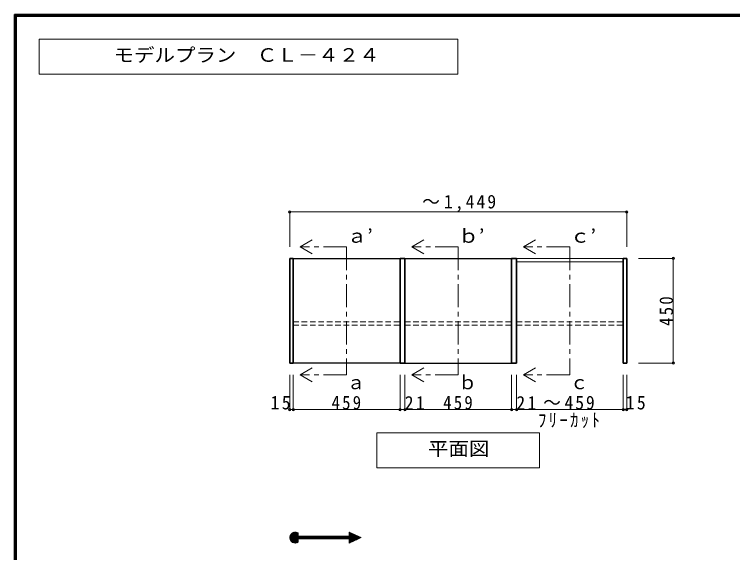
# Model space of a CAD drawing. Units: millimetres at full size, sheet at 1:20; details may follow other scales. Extents: x -3922 to 3878, y -2932 to 2722.
# Drawn here: x -3922 to -833, y 408 to 2722 of the extents above; entities that cross this region are included whole.
import ezdxf
from ezdxf.enums import TextEntityAlignment as Align

# ---------------------------------------------------------------- set-up
doc = ezdxf.new("R2010")
doc.units = ezdxf.units.MM
doc.header["$LTSCALE"] = 20
doc.header["$PDMODE"] = 32
doc.header["$PDSIZE"] = 10
doc.linetypes.add('CHAIN1', pattern=[8, 5, -1, 1, -1])
doc.linetypes.add('DASHED1', pattern=[1.8, 1.2, -0.6])
for name, color, linetype, lineweight in [('0-2', 2, 'Continuous', 35), ('0-3_固定棚', 3, 'Continuous', 25), ('0-6_パイプハンガー', 4, 'Continuous', 9), ('0-7_桟木・巾木', 2, 'Continuous', 35), ('0-A_文字', 7, 'Continuous', 18), ('0-B_寸法', 7, 'Continuous', 9), ('F-1_枠', 6, 'Continuous', 40)]:
    doc.layers.add(name, color=color, linetype=linetype, lineweight=lineweight)
doc.styles.add('ＭＳ ゴシック', font='')
doc.styles.get('ＭＳ ゴシック').set_extended_font_data('MS Gothic')

msp = doc.modelspace()

# ---------------------------------------------------------------- linework, layer by layer
at = {"layer": '0-2'}
for p, q in [((-2737.42, 1222.73), (-2737.42, 1672.73)), ((-2737.42, 1672.73), (-2722.42, 1672.73)), ((-2722.42, 1222.73), (-2722.42, 1672.73)), ((-2263.42, 1222.73), (-2263.42, 1672.73)), ((-2263.42, 1672.73), (-2242.42, 1672.73)), ((-2242.42, 1222.73), (-2242.42, 1672.73)), ((-1783.42, 1222.73), (-1783.42, 1672.73)), ((-1783.42, 1672.73), (-1762.42, 1672.73)), ((-1762.42, 1222.73), (-1762.42, 1672.73)), ((-1303.42, 1222.73), (-1303.42, 1672.73)), ((-1303.42, 1672.73), (-1288.42, 1672.73)), ((-1288.42, 1222.73), (-1288.42, 1672.73)), ((-2737.42, 1222.73), (-2722.42, 1222.73)), ((-2263.42, 1222.73), (-2242.42, 1222.73)), ((-1783.42, 1222.73), (-1762.42, 1222.73)), ((-1303.42, 1222.73), (-1288.42, 1222.73))]:
    msp.add_line(p, q, dxfattribs=at)
at = {"layer": '0-3_固定棚'}
for p, q in [((-2722.42, 1672.73), (-2263.42, 1672.73)), ((-2242.42, 1672.73), (-1783.42, 1672.73)), ((-2263.42, 1222.73), (-2722.42, 1222.73)), ((-2242.42, 1222.73), (-1783.42, 1222.73))]:
    msp.add_line(p, q, dxfattribs=at)
at = {"layer": '0-6_パイプハンガー', "linetype": 'DASHED1'}
for p, q in [((-2722.42, 1400.22), (-2263.42, 1400.22)), ((-2242.42, 1400.22), (-1783.42, 1400.22)), ((-1762.42, 1400.22), (-1303.42, 1400.22)), ((-2722.42, 1385.24), (-2263.42, 1385.24)), ((-2242.42, 1385.24), (-1783.42, 1385.24)), ((-1762.42, 1385.24), (-1303.42, 1385.24))]:
    msp.add_line(p, q, dxfattribs=at)
at = {"layer": '0-7_桟木・巾木', "color": 7, "lineweight": 18}
for p, q in [((-1762.42, 1672.73), (-1303.42, 1672.73)), ((-1762.42, 1657.73), (-1303.42, 1657.73))]:
    msp.add_line(p, q, dxfattribs=at)
at = {"layer": '0-A_文字'}
for p, q in [((-2692.92, 1722.73), (-2640.96, 1752.73)), ((-2212.92, 1722.73), (-2160.96, 1752.73)), ((-1732.92, 1722.73), (-1680.96, 1752.73)), ((-2692.92, 1722.73), (-2640.96, 1692.73)), ((-2212.92, 1722.73), (-2160.96, 1692.73)), ((-1732.92, 1722.73), (-1680.96, 1692.73)), ((-2692.92, 1172.73), (-2640.96, 1202.73)), ((-2212.92, 1172.73), (-2160.96, 1202.73)), ((-1732.92, 1172.73), (-1680.96, 1202.73)), ((-2692.92, 1172.73), (-2640.96, 1142.73)), ((-2212.92, 1172.73), (-2160.96, 1142.73)), ((-1732.92, 1172.73), (-1680.96, 1142.73)), ((-1662.92, 922.73), (-1662.92, 772.73)), ((-2362.92, 772.73), (-1662.92, 772.73)), ((-2737.42, 472.25), (-2713.46, 496.2)), ((-2737.28, 475.22), (-2716.43, 496.06)), ((-2737.23, 469.61), (-2710.82, 496.02)), ((-2736.8, 467.21), (-2708.43, 495.58)), ((-2736.62, 478.71), (-2719.92, 495.4)), ((-2736.17, 465.01), (-2706.23, 494.96)), ((-2481.52, 496.21), (-2430.7, 472.6)), ((-2481.52, 478.49), (-2481.52, 496.21)), ((-2481.52, 493.39), (-2479.59, 495.31)), ((-2481.52, 490.56), (-2477.66, 494.42)), ((-2735.37, 462.98), (-2704.19, 494.16)), ((-2734.86, 483.29), (-2724.51, 493.65)), ((-2734.43, 461.09), (-2702.31, 493.22)), ((-2733.35, 459.34), (-2702.01, 490.69)), ((-2732.15, 457.72), (-2702.01, 487.86)), ((-2730.82, 456.22), (-2702.01, 485.03)), ((-2729.37, 454.84), (-2702.01, 482.21)), ((-2727.8, 453.58), (-2702.01, 479.38)), ((-2726.11, 452.44), (-2700.06, 478.49)), ((-2724.29, 451.44), (-2697.23, 478.49)), ((-2722.32, 450.57), (-2694.4, 478.49)), ((-2720.2, 449.87), (-2691.58, 478.49)), ((-2717.9, 449.34), (-2702.01, 465.23)), ((-2702.01, 466.7), (-2702.01, 452.15)), ((-2702.01, 466.7), (-2481.52, 466.7)), ((-2700.54, 466.7), (-2688.75, 478.49)), ((-2697.71, 466.7), (-2685.92, 478.49)), ((-2694.88, 466.7), (-2683.09, 478.49)), ((-2692.06, 466.7), (-2680.26, 478.49)), ((-2689.23, 466.7), (-2677.43, 478.49)), ((-2686.4, 466.7), (-2674.61, 478.49)), ((-2683.57, 466.7), (-2671.78, 478.49)), ((-2680.74, 466.7), (-2668.95, 478.49)), ((-2677.91, 466.7), (-2666.12, 478.49)), ((-2675.09, 466.7), (-2663.29, 478.49)), ((-2672.26, 466.7), (-2660.46, 478.49)), ((-2669.43, 466.7), (-2657.63, 478.49)), ((-2666.6, 466.7), (-2654.81, 478.49)), ((-2663.77, 466.7), (-2651.98, 478.49)), ((-2660.94, 466.7), (-2649.15, 478.49)), ((-2658.11, 466.7), (-2646.32, 478.49)), ((-2655.29, 466.7), (-2643.49, 478.49)), ((-2652.46, 466.7), (-2640.66, 478.49)), ((-2649.63, 466.7), (-2637.84, 478.49)), ((-2646.8, 466.7), (-2635.01, 478.49)), ((-2643.97, 466.7), (-2632.18, 478.49)), ((-2641.14, 466.7), (-2629.35, 478.49)), ((-2638.32, 466.7), (-2626.52, 478.49)), ((-2635.49, 466.7), (-2623.69, 478.49)), ((-2632.66, 466.7), (-2620.87, 478.49)), ((-2629.83, 466.7), (-2618.04, 478.49)), ((-2627, 466.7), (-2615.21, 478.49)), ((-2624.17, 466.7), (-2612.38, 478.49)), ((-2621.35, 466.7), (-2609.55, 478.49)), ((-2618.52, 466.7), (-2606.72, 478.49)), ((-2615.69, 466.7), (-2603.89, 478.49)), ((-2612.86, 466.7), (-2601.07, 478.49)), ((-2610.03, 466.7), (-2598.24, 478.49)), ((-2607.2, 466.7), (-2595.41, 478.49)), ((-2604.37, 466.7), (-2592.58, 478.49)), ((-2601.55, 466.7), (-2589.75, 478.49)), ((-2598.72, 466.7), (-2586.92, 478.49)), ((-2595.89, 466.7), (-2584.1, 478.49)), ((-2593.06, 466.7), (-2581.27, 478.49)), ((-2590.23, 466.7), (-2578.44, 478.49)), ((-2587.4, 466.7), (-2575.61, 478.49)), ((-2584.58, 466.7), (-2572.78, 478.49)), ((-2581.75, 466.7), (-2569.95, 478.49)), ((-2578.92, 466.7), (-2567.12, 478.49)), ((-2576.09, 466.7), (-2564.3, 478.49)), ((-2573.26, 466.7), (-2561.47, 478.49)), ((-2570.43, 466.7), (-2558.64, 478.49)), ((-2567.61, 466.7), (-2555.81, 478.49)), ((-2564.78, 466.7), (-2552.98, 478.49)), ((-2561.95, 466.7), (-2550.15, 478.49)), ((-2559.12, 466.7), (-2547.33, 478.49)), ((-2556.29, 466.7), (-2544.5, 478.49)), ((-2553.46, 466.7), (-2541.67, 478.49)), ((-2550.63, 466.7), (-2538.84, 478.49)), ((-2547.81, 466.7), (-2536.01, 478.49)), ((-2544.98, 466.7), (-2533.18, 478.49)), ((-2542.15, 466.7), (-2530.36, 478.49)), ((-2539.32, 466.7), (-2527.53, 478.49)), ((-2536.49, 466.7), (-2524.7, 478.49)), ((-2533.66, 466.7), (-2521.87, 478.49)), ((-2530.84, 466.7), (-2519.04, 478.49)), ((-2528.01, 466.7), (-2516.21, 478.49)), ((-2525.18, 466.7), (-2513.38, 478.49)), ((-2522.35, 466.7), (-2510.56, 478.49)), ((-2519.52, 466.7), (-2507.73, 478.49)), ((-2516.69, 466.7), (-2504.9, 478.49)), ((-2513.86, 466.7), (-2502.07, 478.49)), ((-2511.04, 466.7), (-2499.24, 478.49)), ((-2508.21, 466.7), (-2496.41, 478.49)), ((-2505.38, 466.7), (-2493.59, 478.49)), ((-2502.55, 466.7), (-2490.76, 478.49)), ((-2499.72, 466.7), (-2487.93, 478.49)), ((-2496.89, 466.7), (-2485.1, 478.49)), ((-2494.07, 466.7), (-2482.27, 478.49)), ((-2491.24, 466.7), (-2468.01, 489.93)), ((-2488.41, 466.7), (-2466.08, 489.03)), ((-2485.58, 466.7), (-2464.15, 488.13)), ((-2482.75, 466.7), (-2462.21, 487.24)), ((-2481.52, 487.73), (-2475.73, 493.52)), ((-2481.52, 484.9), (-2473.8, 492.62)), ((-2481.52, 482.07), (-2471.87, 491.72)), ((-2481.52, 479.25), (-2469.94, 490.83)), ((-2481.52, 465.1), (-2460.28, 486.34)), ((-2481.52, 462.27), (-2458.35, 485.44)), ((-2481.52, 459.45), (-2456.42, 484.55)), ((-2481.52, 456.62), (-2454.49, 483.65)), ((-2481.52, 453.79), (-2452.56, 482.75)), ((-2481.52, 450.96), (-2450.63, 481.85)), ((-2481.52, 448.99), (-2430.7, 472.6)), ((-2481.52, 466.7), (-2481.52, 448.99)), ((-2479.93, 449.73), (-2448.7, 480.96)), ((-2474.64, 452.18), (-2446.76, 480.06)), ((-2469.36, 454.64), (-2444.83, 479.16)), ((-2464.08, 457.09), (-2442.9, 478.27)), ((-2458.79, 459.54), (-2440.97, 477.37)), ((-2453.51, 462), (-2439.04, 476.47)), ((-2448.23, 464.45), (-2437.11, 475.57)), ((-2442.95, 466.91), (-2435.18, 474.68)), ((-2437.66, 469.36), (-2433.25, 473.78)), ((-2432.38, 471.82), (-2431.32, 472.88)), ((-2715.37, 449.04), (-2702.01, 462.41)), ((-2712.57, 449.02), (-2702.01, 459.58)), ((-2709.34, 449.41), (-2702.01, 456.75)), ((-2705.39, 450.54), (-2702.01, 453.92))]:
    msp.add_line(p, q, dxfattribs=at)
at = {"layer": '0-A_文字', "linetype": 'CHAIN1'}
for p, q in [((-2492.92, 1722.73), (-2692.92, 1722.73)), ((-2492.92, 1722.73), (-2492.92, 1172.73)), ((-2012.92, 1722.73), (-2212.92, 1722.73)), ((-2012.92, 1722.73), (-2012.92, 1172.73)), ((-1532.92, 1722.73), (-1732.92, 1722.73)), ((-1532.92, 1722.73), (-1532.92, 1172.73)), ((-2492.92, 1172.73), (-2692.92, 1172.73)), ((-2012.92, 1172.73), (-2212.92, 1172.73)), ((-1532.92, 1172.73), (-1732.92, 1172.73))]:
    msp.add_line(p, q, dxfattribs=at)
at = {"layer": '0-A_文字'}
msp.add_lwpolyline([(-3815.36, 2465.63), (-2015.36, 2465.63), (-2015.36, 2615.63), (-3815.36, 2615.63)], close=True, dxfattribs=at)
for points in [[(-1662.92, 922.73), (-2362.92, 922.73), (-2362.92, 772.73)], [(-2702.01, 493.04), (-2702.01, 478.49), (-2481.52, 478.49)]]:
    msp.add_lwpolyline(points, dxfattribs=at)
msp.add_arc((-2713.81, 472.6), 23.61, 60, 300, dxfattribs=at)
at = {"layer": '0-B_寸法', "color": 4}
for p, q in [((-2737.42, 1872.73), (-2737.42, 1722.73)), ((-2737.42, 1872.73), (-1288.42, 1872.73)), ((-1288.42, 1872.73), (-1288.42, 1722.73)), ((-1088.42, 1672.73), (-1238.42, 1672.73)), ((-1088.42, 1672.73), (-1088.42, 1222.73)), ((-1088.42, 1222.73), (-1238.42, 1222.73)), ((-2737.42, 1022.73), (-2737.42, 1172.73)), ((-2722.42, 1022.73), (-2722.42, 1172.73)), ((-2263.42, 1022.73), (-2263.42, 1172.73)), ((-2242.42, 1022.73), (-2242.42, 1172.73)), ((-1783.42, 1022.73), (-1783.42, 1172.73)), ((-1762.42, 1022.73), (-1762.42, 1172.73)), ((-1303.42, 1022.73), (-1303.42, 1172.73)), ((-1288.42, 1022.73), (-1288.42, 1172.73)), ((-2737.42, 1022.73), (-2722.42, 1022.73)), ((-2722.42, 1022.73), (-2263.42, 1022.73)), ((-2263.42, 1022.73), (-2242.42, 1022.73)), ((-2242.42, 1022.73), (-1303.42, 1022.73)), ((-1303.42, 1022.73), (-1288.42, 1022.73))]:
    msp.add_line(p, q, dxfattribs=at)
at = {"layer": '0-B_寸法'}
for p in [(-2737.42, 1872.73), (-1288.42, 1872.73), (-1088.42, 1672.73), (-1088.42, 1222.73), (-2737.42, 1022.73), (-2722.42, 1022.73), (-2263.42, 1022.73), (-2242.42, 1022.73), (-1783.42, 1022.73), (-1762.42, 1022.73), (-1303.42, 1022.73), (-1288.42, 1022.73)]:
    msp.add_point(p, dxfattribs=at)
at = {"layer": 'F-1_枠'}
for p, q in [((-3922.03, 2722.29), (-3922.03, -2864.37)), ((-3922.03, 2722.29), (3877.97, 2722.29)), ((-3922.03, 2718.96), (3877.97, 2718.96)), ((-3918.7, 2722.29), (-3918.7, -2864.37)), ((-3915.36, 2722.29), (-3915.36, -2864.37)), ((-3922.03, 2715.63), (3877.97, 2715.63))]:
    msp.add_line(p, q, dxfattribs=at)

# ---------------------------------------------------------------- texts
at = {"layer": '0-A_文字', "style": 'ＭＳ ゴシック', "width": 1.1}
for s, p in [('モデルプラン\u3000ＣＬ－４２４', (-3495.36, 2500.63)), ('ａ’', (-2492.92, 1722.73)), ('ｂ’', (-2012.92, 1722.73)), ('ｃ’', (-1532.92, 1722.73)), ('平面図', (-2142.92, 807.73))]:
    msp.add_text(s, height=58.65, dxfattribs=at).set_placement(p, align=Align.BOTTOM_LEFT)
at = {"layer": '0-A_文字', "style": 'ＭＳ ゴシック'}
for s, p in [('ｂ', (-2012.92, 1092.73)), ('ａ', (-2492.92, 1092.73)), ('ｃ', (-1532.92, 1092.73))]:
    msp.add_text(s, height=58.65, dxfattribs=at).set_placement(p, align=Align.BOTTOM_LEFT)
at = {"layer": '0-B_寸法', "char_height": 58.65, "attachment_point": 7, "style": 'ＭＳ ゴシック'}
for s, insert in [('\\T1.23;\\W0.95;～1,449', (-2167.92, 1872.73)), ('\\T1.27;\\W0.9;459', (-2557.92, 1022.73)), ('\\T1.27;\\W0.9;459', (-2077.92, 1022.73)), ('\\T1.21;\\W0.95;～459', (-1647.68, 1022.73)), ('\\T1.27;\\W0.95;15', (-2820.11, 1022.73)), ('\\T1.27;\\W0.95;21', (-2243.16, 1022.73)), ('\\T1.27;\\W0.95;21', (-1763.16, 1022.73)), ('\\T1.27;\\W0.95;15', (-1292.85, 1022.73)), ('\\T1.28;\\W0.9;ﾌﾘｰｶｯﾄ', (-1670.18, 943.86))]:
    msp.add_mtext(s, dxfattribs=dict(at, insert=insert))
at = {"layer": '0-B_寸法', "insert": (-1088.42, 1382.73), "char_height": 58.65, "attachment_point": 7, "rotation": 90, "style": 'ＭＳ ゴシック'}
msp.add_mtext('\\T1.27;\\W0.9;450', dxfattribs=at)

doc.saveas('drawing.dxf')
